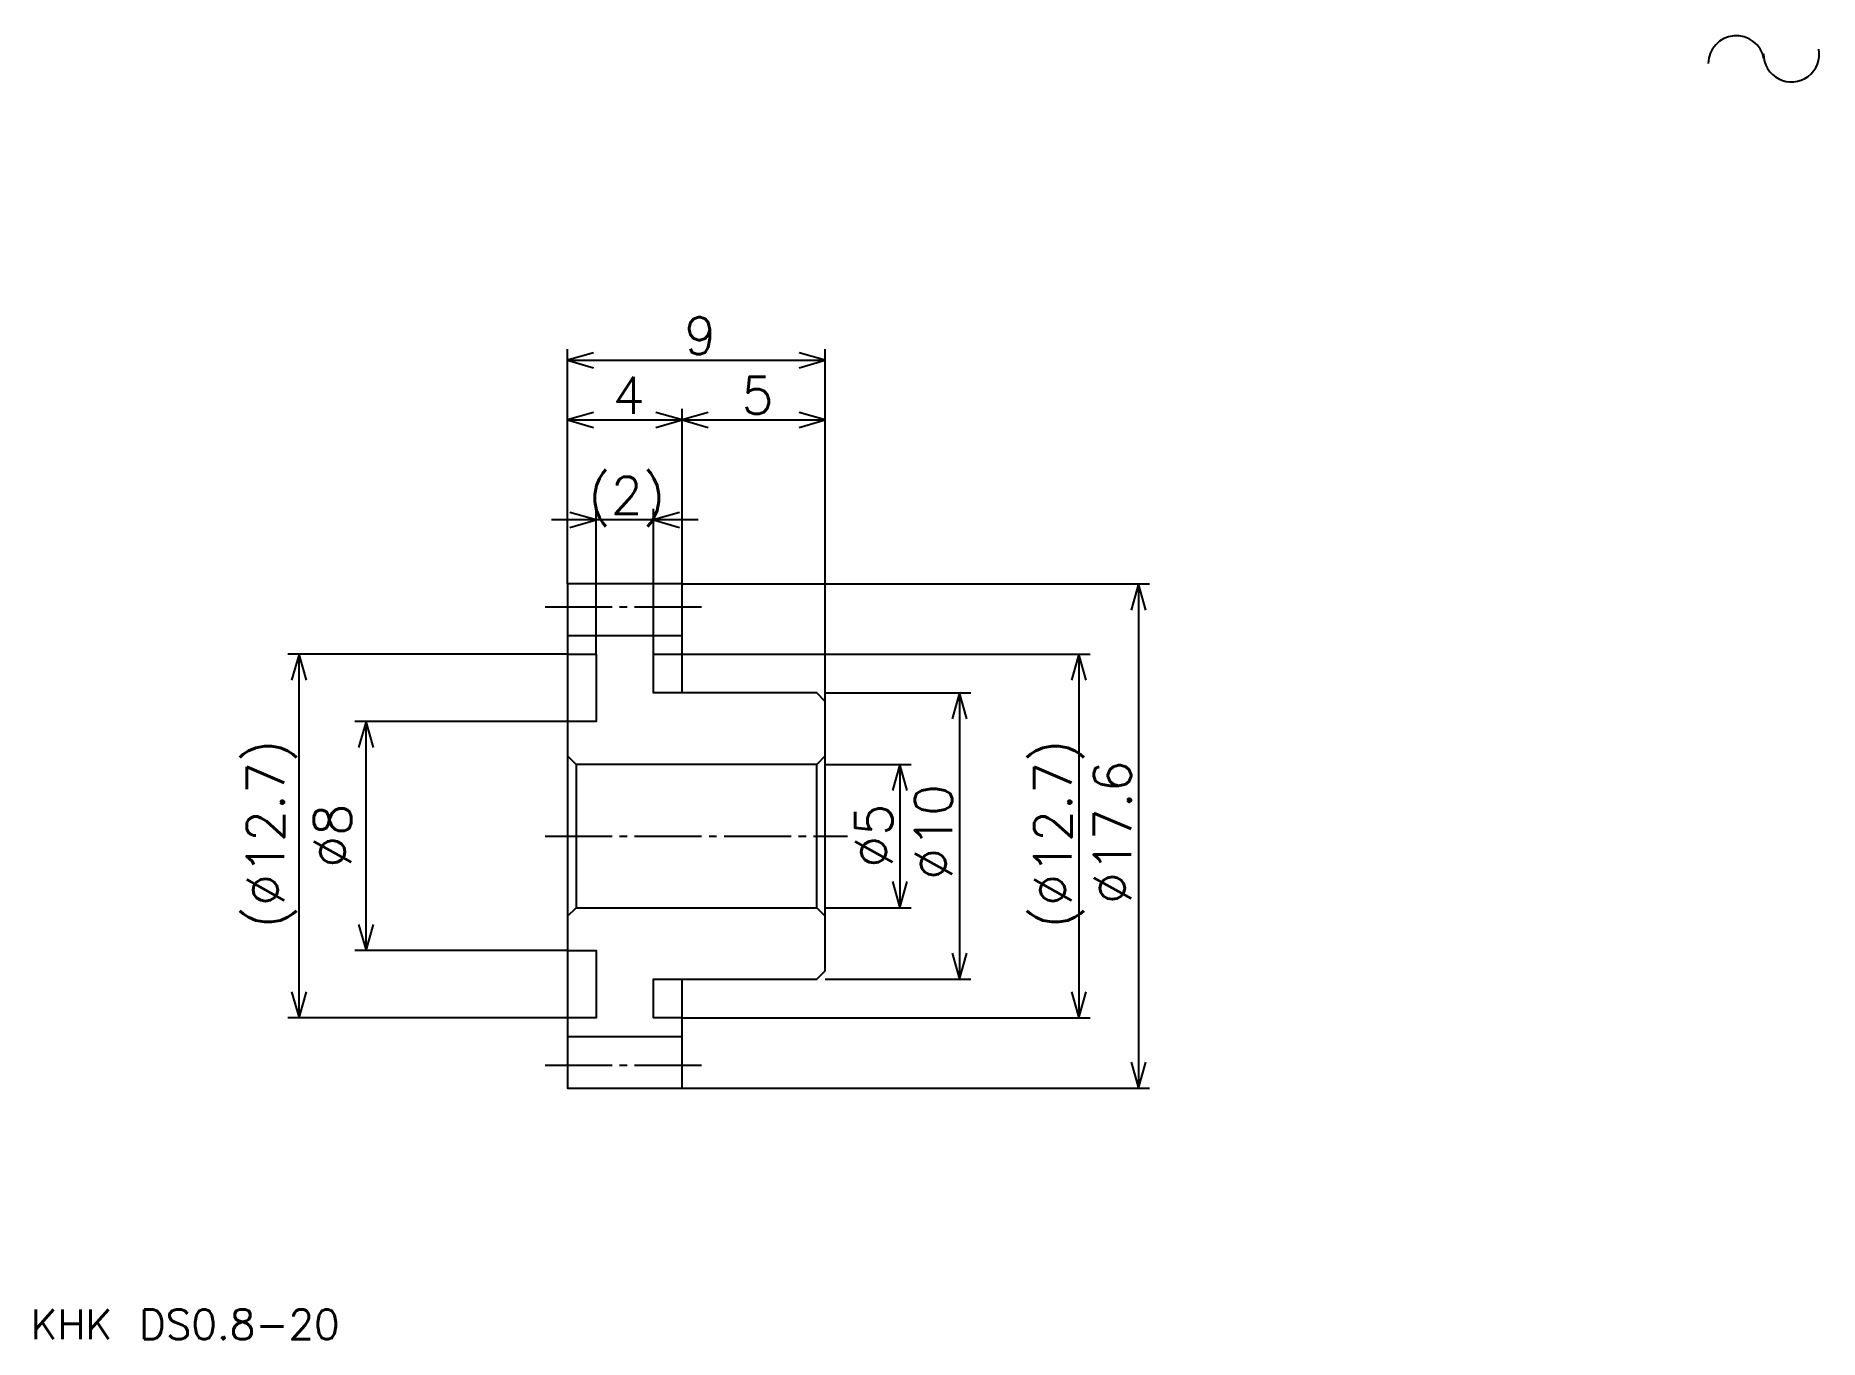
# Model space of a CAD drawing. Extents: x 2.8 to 65, y 2.9 to 48.4.
import ezdxf

# ---------------------------------------------------------------- set-up
doc = ezdxf.new("R2010")
doc.units = 0
doc.linetypes.add('DASHDOT', pattern=[3.123288, 2.342466, -0.260274, 0.260274, -0.260274])
doc.layers.get('0').update_dxf_attribs({"linetype": 'CONTINUOUS'})
doc.layers.add('DASHDOT', color=6, linetype='DASHDOT')
doc.styles.add('KANJI', font='TXT', dxfattribs={"bigfont": 'BIGFONT'})

msp = doc.modelspace()

# ---------------------------------------------------------------- linework, layer by layer
at = {"color": 5}
for p, q in [((21.342466, 29.231506), (21.342466, 37.430138)), ((30.342466, 29.231506), (30.342466, 37.430138)), ((21.342466, 37.039726), (30.342466, 37.039726)), ((21.342466, 34.957535), (25.342466, 34.957535)), ((25.342466, 29.231506), (25.342466, 35.347946)), ((25.342466, 34.957535), (30.342466, 34.957535)), ((22.342466, 26.781507), (22.342466, 31.85685)), ((24.342466, 26.781507), (24.342466, 31.85685)), ((25.90411, 31.466438), (20.780823, 31.466438)), ((24.342466, 26.781507), (24.342466, 29.231506)), ((25.342466, 29.231506), (30.342466, 29.231506)), ((30.342466, 29.231506), (41.664383, 29.231506)), ((30.342466, 25.131508), (30.342466, 29.231506)), ((41.273972, 29.231506), (41.273972, 11.631507)), ((21.342466, 26.781507), (11.582192, 26.781507)), ((11.972604, 14.081507), (11.972604, 26.781507)), ((25.342466, 26.781507), (30.342466, 26.781507)), ((30.342466, 26.781507), (39.582191, 26.781507)), ((39.19178, 26.781507), (39.19178, 14.081507)), ((30.342466, 25.431507), (35.417809, 25.431507)), ((35.027397, 25.431507), (35.027397, 15.431507)), ((21.342466, 24.431507), (13.924658, 24.431507)), ((14.315069, 16.431507), (14.315069, 24.431507)), ((30.342466, 22.931507), (33.335617, 22.931507)), ((32.945206, 22.931507), (32.945206, 17.931507)), ((30.342466, 17.931507), (33.335617, 17.931507)), ((21.342466, 16.431507), (13.924658, 16.431507)), ((30.342466, 15.431507), (35.417809, 15.431507)), ((21.342466, 14.081507), (11.582192, 14.081507)), ((25.342466, 14.081507), (30.342466, 14.081507)), ((30.342466, 14.081507), (39.582191, 14.081507)), ((25.342466, 11.631507), (30.342466, 11.631507)), ((30.342466, 11.631507), (41.664383, 11.631507))]:
    msp.add_line(p, q, dxfattribs=at)
at = {"color": 4}
for p, q in [((21.342466, 27.431507), (25.342466, 27.431507)), ((21.342466, 13.431507), (25.342466, 13.431507))]:
    msp.add_line(p, q, dxfattribs=at)
at = {"color": 5}
for points in [[(22.253426, 37.300003), (21.342466, 37.039726), (22.253426, 36.779449)], [(29.431507, 36.779449), (30.342466, 37.039726), (29.431507, 37.300003)], [(22.253426, 35.217808), (21.342466, 34.957535), (22.253426, 34.697262)], [(24.431507, 34.697262), (25.342466, 34.957535), (24.431507, 35.217808)], [(26.253426, 35.217808), (25.342466, 34.957535), (26.253426, 34.697262)], [(29.431507, 34.697262), (30.342466, 34.957535), (29.431507, 35.217808)], [(21.431507, 31.206165), (22.342466, 31.466438), (21.431507, 31.726711)], [(25.253426, 31.726711), (24.342466, 31.466438), (25.253426, 31.206165)], [(41.534248, 28.320549), (41.273972, 29.231506), (41.013699, 28.320549)], [(12.232878, 25.870548), (11.972604, 26.781507), (11.71233, 25.870548)], [(39.452057, 25.870548), (39.19178, 26.781507), (38.931507, 25.870548)], [(35.28767, 24.520548), (35.027397, 25.431507), (34.767124, 24.520548)], [(14.575343, 23.520548), (14.315069, 24.431507), (14.054795, 23.520548)], [(33.205479, 22.020548), (32.945206, 22.931507), (32.684933, 22.020548)], [(32.684933, 18.842466), (32.945206, 17.931507), (33.205479, 18.842466)], [(14.054795, 17.342466), (14.315069, 16.431507), (14.575343, 17.342466)], [(34.767124, 16.342466), (35.027397, 15.431507), (35.28767, 16.342466)], [(11.71233, 14.992466), (11.972604, 14.081507), (12.232878, 14.992466)], [(38.931507, 14.992466), (39.19178, 14.081507), (39.452057, 14.992466)], [(41.013699, 12.542465), (41.273972, 11.631507), (41.534248, 12.542465)]]:
    msp.add_lwpolyline(points, dxfattribs=at)
at = {"color": 4}
for points in [[(21.342466, 17.931507), (21.342466, 11.631507), (25.342466, 11.631507), (25.342466, 15.431507), (30.042465, 15.431507), (30.342466, 15.731507), (30.342466, 25.131508), (30.042465, 25.431507), (25.342466, 25.431507), (25.342466, 29.231506), (21.342466, 29.231506), (21.342466, 17.931507)], [(25.342466, 25.431507), (25.342466, 29.231506), (21.342466, 29.231506), (21.342466, 17.931507)], [(21.342466, 26.781507), (22.342466, 26.781507), (22.342466, 24.431507), (21.342466, 24.431507)], [(25.342466, 25.431507), (24.342466, 25.431507), (24.342466, 26.781507), (25.342466, 26.781507)], [(30.342466, 15.731507), (30.342466, 25.131508)], [(30.342466, 23.231506), (30.042465, 22.931507), (21.642466, 22.931507), (21.342466, 23.231506), (21.642466, 22.931507), (21.642466, 17.931507)], [(21.342466, 17.631508), (21.642466, 17.931507), (30.042465, 17.931507), (30.342466, 17.631508), (30.042465, 17.931507), (30.042465, 22.931507)], [(21.342466, 17.931507), (21.342466, 11.631507), (25.342466, 11.631507), (25.342466, 15.431507)], [(21.342466, 16.431507), (22.342466, 16.431507), (22.342466, 14.081507), (21.342466, 14.081507)], [(25.342466, 14.081507), (24.342466, 14.081507), (24.342466, 15.431507), (25.342466, 15.431507)]]:
    msp.add_lwpolyline(points, dxfattribs=at)
at = {"color": 7}
for centre, start, end in [((62.140411, 47.395584), 10, 180), ((64.062805, 47.734554), 180, 10)]:
    msp.add_arc(centre, 0.976027, start, end, dxfattribs=at)
at = {"layer": 'DASHDOT', "color": 7}
for p, q in [((20.561644, 28.431507), (26.123287, 28.431507)), ((20.561644, 20.431507), (31.123287, 20.431507)), ((20.561644, 12.431507), (26.123287, 12.431507))]:
    msp.add_line(p, q, dxfattribs=at)

# ---------------------------------------------------------------- texts
at = {"color": 7, "style": 'KANJI'}
for s, height, p in [('9', 1.30137, (25.419521, 37.247948)), ('4', 1.30137, (22.919521, 35.165756)), ('5', 1.30137, (27.419521, 35.165756)), ('(2)', 1.30137, (22.073631, 31.674658)), ('KHK DS0.8-20', 1.041096, (2.60274, 2.863014))]:
    msp.add_text(s, height=height, dxfattribs=at).set_placement(p)
for s, p in [('(%%c12.7)', (11.452056, 17.210617)), ('(%%c12.7)', (38.931507, 17.210617)), ('%%c17.6', (41.013699, 18.056507)), ('%%c10', (34.767124, 18.902397)), ('%%c8', (13.794521, 19.325342)), ('%%c5', (32.684933, 19.325342))]:
    msp.add_text(s, height=1.30137, rotation=90, dxfattribs=at).set_placement(p)

doc.saveas('drawing.dxf')
